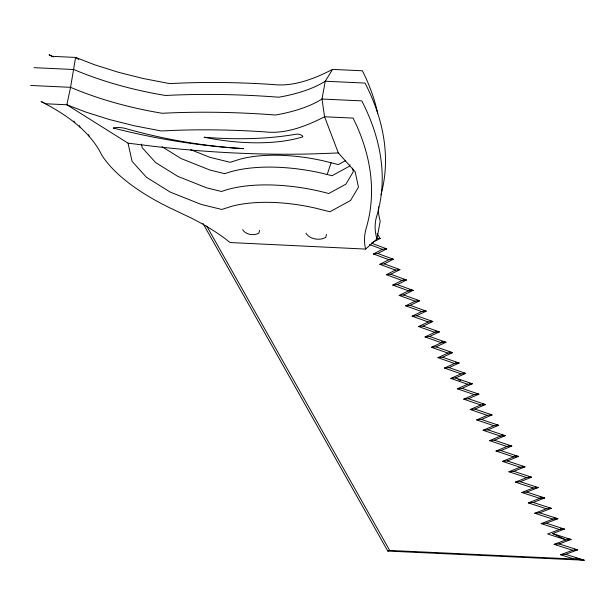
<?xml version="1.0" encoding="UTF-8"?>
<svg xmlns="http://www.w3.org/2000/svg" width="615" height="615" viewBox="0 0 615 615"><rect width="100%" height="100%" fill="white"/><g stroke="black" fill="none" stroke-linecap="round" stroke-linejoin="round"><path stroke-width="0.92" d="M259.568 230.364L258.915 233.085C254.149 236.037 245.423 234.738 242.671 229.641M326.465 234.438L325.742 237.344C319.954 240.926 309.36 239.35 306.016 233.162M365.633 249.083C363.934 242.433 364.234 235.376 366.04 228.78A797.786 321.945 10.4 0 0 356.116 124.376L353.079 118.095L324.574 116.765C306.332 126.098 285.583 134.293 264.796 131.879A431.284 174.045 10.4 0 0 172.108 130.465L161.168 130.964L134.155 125.752L109.401 119.518L85.708 112.045L66.85 104.765L45.733 103.781L41.105 101.506C65.228 114.052 89.644 130.165 101.929 155.357A208.793 84.255 10.4 0 0 169.048 207.486L191.596 218.21A202.412 81.68 10.4 0 1 224.506 238.159L230.071 242.541L365.633 249.083L376.941 238.943L380.208 221.139A225.144 90.859 10.4 0 1 378.471 206.748M327.203 174.506L331.085 162.775M350.089 164.812L349.166 166.365L332.046 175.721L322.352 173.299A102.513 41.366 10.4 0 0 224.836 173.699L209.915 170.032L181.033 158.539L162.006 146.685M377.664 113.16A798.716 322.322 10.4 0 0 365.671 77.505L362.412 70.787L332.577 69.395L325.258 81.226L321.991 99.03L324.574 116.765L338.335 152.951L355.163 171.777L358.468 187.145L350.55 200.49L329.94 211.752L315.134 208.054A94.718 38.222 10.4 0 0 231.079 206.471L221.784 209.469L201.213 204.426L170.24 192.095L146.431 177.266L132.11 161.391L128.035 143.164L66.85 104.765L70.556 87.322L75.599 57.426L52.275 56.342L49.092 54.781A181.671 73.316 10.4 0 1 53.351 57.003M345.699 160.569L338.342 164.589L323.828 160.961A95.148 38.399 10.4 0 0 239.381 159.37L230.241 162.322L209.984 157.348L190.589 149.63M372.129 242.694L380.155 238.489L377.11 233.7M373.39 253.949L377.802 253.488L393.316 259.246L388.888 259.699L373.39 253.949L382.322 249.321L386.735 248.867L371.329 243.117M377.802 253.488L386.735 248.867L385.067 248.545M332.577 69.395C314.465 78.682 293.87 86.892 273.214 84.532A432.253 174.437 10.4 0 0 180.318 83.11L169.609 83.602L142.926 78.451L118.303 72.247L94.733 64.813L75.599 57.426L78.835 59.478M379.839 264.319L384.283 263.858L399.904 269.624L395.453 270.077L379.839 264.319L388.888 259.699M384.283 263.858L393.316 259.246L391.64 258.923M386.297 274.69L390.756 274.236L406.484 280.002L402.01 280.455L386.297 274.69L395.453 270.077M390.756 274.236L399.904 269.624L398.213 269.301M392.754 285.06L397.236 284.607L413.072 290.38L408.591 290.834L392.754 285.06L402.01 280.455M397.236 284.607L406.484 280.002L403.094 279.356M399.204 295.438L408.575 290.834L413.072 290.38L403.709 294.985L399.204 295.438L415.133 301.212L419.653 300.758L403.709 294.985M405.662 305.809L410.19 305.355L426.241 311.136L421.698 311.582L405.662 305.809L415.133 301.212M410.19 305.355L419.653 300.758L417.078 300.274M412.119 316.179L416.67 315.726L432.822 321.514L428.255 321.96L412.119 316.179L421.698 311.582M416.67 315.726L426.241 311.136L423.65 310.652M418.569 326.55L423.143 326.104L439.402 331.892L434.82 332.338L418.569 326.55L428.255 321.96M423.143 326.104L432.822 321.514L430.223 321.03M425.026 336.928L429.624 336.474L445.99 342.271L441.378 342.716L425.026 336.928L434.82 332.338M429.624 336.474L439.402 331.892L435.051 331.085M431.476 347.298L436.096 346.852L452.571 352.649L447.943 353.095L431.476 347.298L441.378 342.716M436.096 346.852L445.99 342.271L441.608 341.463M437.934 357.669L442.577 357.223L459.159 363.027L454.5 363.473L437.934 357.669L447.943 353.095M442.577 357.223L452.571 352.649L449.05 352.003M444.391 368.039L449.05 367.593L465.74 373.413L461.066 373.851L444.391 368.039L454.5 363.473M449.05 367.593L459.159 363.027L455.615 362.381M450.841 378.417L455.53 377.971L472.328 383.791L467.623 384.229L450.841 378.417L461.066 373.851M455.53 377.971L465.74 373.413L463.964 373.082M457.299 388.788L462.003 388.342L478.908 394.169L474.188 394.607L457.299 388.788L467.623 384.229M462.003 388.342L472.328 383.791L469.645 383.299M463.748 399.158L468.484 398.72L485.489 404.547L480.746 404.977L463.748 399.158L474.188 394.607M468.484 398.72L478.908 394.169L476.21 393.677M470.206 409.529L474.957 409.09L492.077 414.925L487.311 415.356L470.206 409.529L480.746 404.977M474.957 409.09L485.489 404.547L482.783 404.055M476.656 419.899L481.437 419.461L498.657 425.303L493.868 425.734L476.656 419.899L487.311 415.356M481.437 419.461L492.077 414.925L490.263 414.595M483.113 430.277L487.91 429.839L505.246 435.681L500.426 436.112L483.113 430.277L493.868 425.734M487.91 429.839L498.657 425.303L496.835 424.973M489.563 440.648L494.391 440.209L511.826 446.06L506.991 446.49L489.563 440.648L500.426 436.112M494.391 440.209L505.246 435.681L501.579 435.02M496.021 451.018L500.864 450.587L518.414 456.438L513.548 456.868L496.021 451.018L506.991 446.49M500.864 450.587L511.826 446.06L508.144 445.398M502.47 461.388L507.344 460.958L524.995 466.816L520.113 467.246L502.47 461.388L513.548 456.868M507.344 460.958L518.414 456.438L514.709 455.776M508.928 471.767L513.817 471.328L531.583 477.194L526.671 477.624L508.928 471.767L520.113 467.246M513.817 471.328L524.995 466.816L522.204 466.324M515.378 482.137L520.298 481.706L538.163 487.572L533.228 488.002L515.378 482.137L526.671 477.624M520.298 481.706L531.583 477.194L528.769 476.702M521.835 492.507L526.771 492.077L544.744 497.95L539.793 498.373L521.835 492.507L533.228 488.002M526.771 492.077L538.163 487.572L535.342 487.072M528.285 502.878L533.251 502.455L551.332 508.328L546.351 508.751L528.285 502.878L539.793 498.373M533.251 502.455L544.744 497.95L540.024 497.12M534.743 513.256L539.724 512.825L557.913 518.706L552.916 519.129L534.743 513.256L546.351 508.751M539.724 512.825L551.332 508.328L548.957 507.913M541.192 523.626L546.205 523.196L564.501 529.085L559.473 529.507L541.192 523.626L552.916 519.129M546.205 523.196L557.913 518.706L553.938 518.014M559.473 529.507L547.658 533.997L566.031 539.885L571.081 539.463L552.677 533.574L564.501 529.085L560.503 528.393M554.1 544.367L559.158 543.944L577.67 549.841L572.596 550.264L554.1 544.367L566.031 539.885L552.677 533.574M559.158 543.944L571.081 539.463L567.068 538.771M560.549 554.745L565.639 554.323L584.25 560.219L574.064 559.027L560.549 554.745L572.596 550.264M565.639 554.323L577.67 549.841L574.441 549.287M202.965 223.422L387.788 551.071L389.695 550.44L574.064 559.027M338.335 152.951L315.726 153.804A523.88 211.406 10.4 0 1 152.858 146.224L128.035 143.164M376.841 238.382L380.155 238.489M34.017 67.665L73.823 69.518A177.95 71.809 10.4 0 0 165.543 95.479A439.502 177.358 10.4 0 1 278.779 97.208A177.95 71.809 10.4 0 0 325.258 81.226L365.056 83.079A805.681 325.127 10.4 0 1 380.977 194.886M30.75 85.47L70.556 87.322A177.95 71.809 10.4 0 0 162.275 113.275A439.502 177.358 10.4 0 1 275.505 115.013A177.95 71.809 10.4 0 0 321.991 99.03L361.789 100.883A805.681 325.127 10.4 0 1 376.68 216.303A225.144 90.859 10.4 0 0 376.941 238.943M387.788 551.071L584.25 560.219L575.202 557.997M409.659 289.734L413.072 290.38M458.137 379.609L460.789 380.524M369.5 244.532L382.322 249.321M206.694 226.013L389.695 550.44M73.869 121.086L74.799 122.754M79.22 125.545L80.135 127.228M88.422 134.639L89.237 136.292M141.412 144.118L142.211 147.708L155.564 162.514L177.766 176.344L206.648 187.836L221.569 191.496A102.513 41.366 10.4 0 1 328.779 193.525L345.899 184.169L353.287 171.723L352.51 168.141M204.272 137.253A114.505 46.21 10.4 0 0 302.703 136.853A4.228 1.707 10.4 0 0 300.666 134.785A4.228 1.707 10.4 0 0 295.984 134.216A206.84 83.471 10.4 0 1 204.272 137.253M113.337 128.035A282.869 114.152 10.4 0 0 243.394 148.638A228.188 92.081 10.4 0 1 125.952 128.62A12.477 5.035 10.4 0 0 113.337 128.035"/></g></svg>
